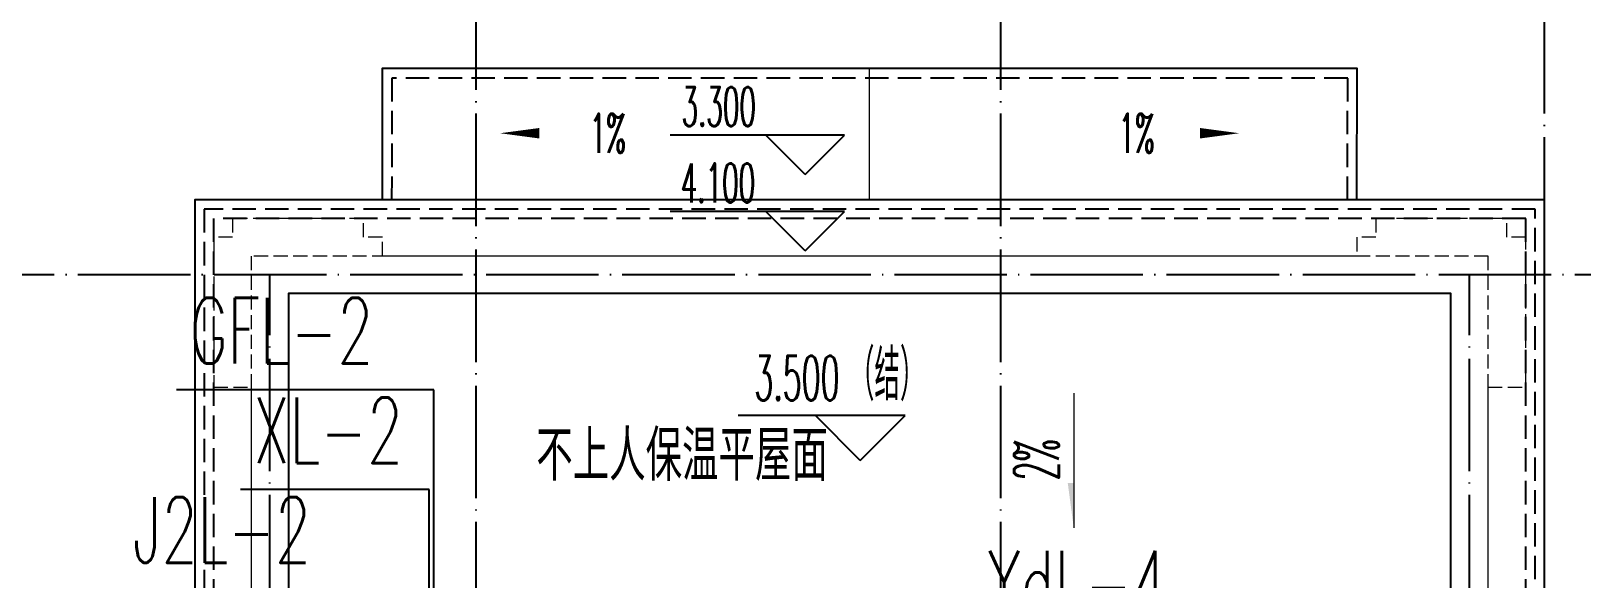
# Model space of a CAD drawing. Extents: x 27938 to 1507990, y 110129 to 923079.
# Drawn here: x 861642 to 869917, y 609325 to 612250 of the extents above; entities that cross this region are included whole.
import ezdxf

# ---------------------------------------------------------------- set-up
doc = ezdxf.new("R2010")
doc.units = 0
doc.header["$LTSCALE"] = 1000
doc.header["$MEASUREMENT"] = 0
for name, pattern in [('#P_--_20B1_001_t3$0$DASH', [0.35, 0.25, -0.1]), ('__DASH', [0.35, 0.25, -0.1]), ('DASH', [0.35, 0.25, -0.1]), ('DOTE', [2.42, 2, -0.2, 0.02, -0.2])]:
    doc.linetypes.add(name, pattern=pattern)
for name, color, linetype in [('DIM_ELEV', 3, 'Continuous'), ('DIM_不分区消火栓', 1, 'Continuous'), ('DIM_管井排水', 5, 'Continuous'), ('DIM_给水', 3, 'Continuous'), ('DIM_雨水', 4, 'Continuous'), ('DOTE', 1, 'Continuous'), ('PUB_TEXT', 4, 'Continuous'), ('ROOF', 4, 'Continuous'), ('STAIR', 2, 'Continuous')]:
    doc.layers.add(name, color=color, linetype=linetype)
doc.layers.add('平面-排水沟', color=86, linetype='Continuous', lineweight=15)
doc.layers.add('平面-看线', color=45, linetype='Continuous', lineweight=15)
doc.styles.add('_TCH_DIM', font='SIMPLEX.shx', dxfattribs={"width": 0.7, "bigfont": 'GBCBIG.shx'})
doc.styles.add('_TWT_SERIAL', font='SIMPLEX', dxfattribs={"width": 0.8, "height": 3.5, "bigfont": 'HZTXT'})
doc.styles.get("Standard").update_dxf_attribs({"font": 'gbenor.shx', "bigfont": 'gbcbig.shx'})

msp = doc.modelspace()

# ---------------------------------------------------------------- hatches: boundary and pattern name
at = {"layer": '平面-排水沟'}
msp.add_hatch(color=8, dxfattribs=at).paths.add_polyline_path([(867205.2, 609597.7), (867205.2, 609837.7), (867173.2, 609837.7)])

# ---------------------------------------------------------------- linework, layer by layer
at = {"layer": 'DIM_ELEV', "color": 8}
for p, q in [((865982.4, 611693.4), (865051.5, 611693.4)), ((865772.4, 611483.4), (865562.4, 611693.4)), ((865772.4, 611483.4), (865982.4, 611693.4)), ((865982.4, 611286.3), (865051.5, 611286.3)), ((865772.4, 611076.3), (865562.4, 611286.3)), ((865772.4, 611076.3), (865982.4, 611286.3)), ((866306.6, 610198.4), (865414.3, 610198.4)), ((866066.6, 609958.4), (865826.6, 610198.4)), ((866066.6, 609958.4), (866306.6, 610198.4))]:
    msp.add_line(p, q, dxfattribs=at)
at = {"layer": 'DIM_不分区消火栓'}
for p, q in [((863766.6, 609803.7), (862759.7, 609803.7)), ((863766.6, 607748.8), (863766.6, 609803.7))]:
    msp.add_line(p, q, dxfattribs=at)
at = {"layer": 'DIM_管井排水'}
for p, q in [((863791.6, 610335.5), (862419, 610335.5)), ((863791.6, 606573.8), (863791.6, 610335.5))]:
    msp.add_line(p, q, dxfattribs=at)
at = {"layer": 'DOTE', "color": 169, "linetype": 'DOTE', "ltscale": 0.3}
for p, q in [((864016.6, 603949.1), (864016.6, 612948.8)), ((866816.6, 603949.1), (866816.6, 612948.8)), ((869716.6, 604548.8), (869716.6, 612948.8)), ((879916.6, 610948.8), (825916.6, 610948.8)), ((862916.6, 608448.8), (862916.6, 610948.8)), ((869316.6, 608448.8), (869316.6, 610948.8))]:
    msp.add_line(p, q, dxfattribs=at)
at = {"layer": 'ROOF', "color": 8, "ltscale": 0.8}
for points in [[(867716.6, 608048.8), (869716.6, 608048.8), (869716.6, 611348.8), (862516.6, 611348.8), (862516.6, 607748.8), (863116.6, 607748.8)], [(867516.6, 608098.8), (867516.6, 608548.8), (869216.6, 608548.8), (869216.6, 610848.8), (863016.6, 610848.8), (863016.6, 608548.8), (863316.6, 608548.8), (863316.6, 608098.8)]]:
    msp.add_lwpolyline(points, dxfattribs=at)
at = {"layer": 'ROOF', "color": 8, "linetype": '__DASH', "ltscale": 0.5}
for points in [[(867716.6, 608098.8), (869666.6, 608098.8), (869666.6, 611298.8), (862566.6, 611298.8), (862566.6, 607798.8), (863116.6, 607798.8)], [(867716.6, 608148.8), (869616.6, 608148.8), (869616.6, 611248.8), (862616.6, 611248.8), (862616.6, 607848.8), (863116.6, 607848.8)]]:
    msp.add_lwpolyline(points, dxfattribs=at)
at = {"layer": 'STAIR', "color": 8}
msp.add_lwpolyline([(868716.3, 611348.8), (868716.6, 612048.8), (863516.5, 612048.8), (863516.3, 611348.8)], dxfattribs=at)
at = {"layer": 'STAIR', "color": 8, "linetype": '#P_--_20B1_001_t3$0$DASH', "ltscale": 0.5}
msp.add_lwpolyline([(868666.3, 611348.8), (868666.6, 611998.8), (863566.5, 611998.8), (863566.3, 611348.8)], dxfattribs=at)
at = {"layer": '平面-排水沟', "color": 8}
msp.add_line((866116.3, 611348.8), (866116.3, 612048.8), dxfattribs=at)
for points in [[(864552.3, 611704.2, 0, 0, 0), (864144.5, 611704.2, 0, 56, 0), (864354.5, 611704.2, 0, 0, 0)], [(867680.3, 611704.2, 0, 0, 0), (868088.1, 611704.2, 0, 56, 0), (867878.1, 611704.2, 0, 0, 0)]]:
    msp.add_lwpolyline(points, format="xyseb", dxfattribs=at)
msp.add_lwpolyline([(867205.2, 610317.8), (867205.2, 609597.7)], dxfattribs=at)
at = {"layer": '平面-看线', "color": 8, "linetype": 'DASH', "ltscale": 0.3}
for points in [[(869416.6, 608948.8), (869416.6, 610348.8), (869616.3, 610348.8), (869616.3, 611148.8), (869516.3, 611148.8), (869516.3, 611248.8), (869226.3, 611248.8), (869226.3, 611248.8), (869106.3, 611248.8), (869106.3, 611248.8), (868816.3, 611248.8), (868816.3, 611148.8), (868716.3, 611148.8), (868716.3, 611048.8), (863516.8, 611048.8), (863516.8, 611148.8), (863416.8, 611148.8), (863416.8, 611248.8), (863126.8, 611248.8), (863126.8, 611248.8), (863006.8, 611248.8), (863006.8, 611248.8), (862716.8, 611248.8), (862716.8, 611148.8), (862616.8, 611148.8), (862616.8, 610348.8), (862816.6, 610348.8), (862816.6, 608548.8)], [(867716.6, 608098.8), (867716.6, 608348.8), (869416.6, 608348.8), (869416.6, 611048.8), (862816.6, 611048.8), (862816.6, 608348.8), (863116.6, 608348.8), (863116.6, 608098.8)]]:
    msp.add_lwpolyline(points, dxfattribs=at)

# ---------------------------------------------------------------- texts
at = {"layer": 'DIM_ELEV', "color": 7, "style": '_TCH_DIM', "width": 0.494118}
for s, p in [('3.300', (865112.8, 611742.4)), ('4.100', (865108.9, 611335.3))]:
    msp.add_text(s, height=208.25, dxfattribs=at).set_placement(p)
at = {"layer": 'DIM_ELEV', "color": 8, "style": '_TCH_DIM'}
for s, height, width, p in [('（结）', 270.07, 0.7, (866005.7, 610278.5)), ('3.500', 238, 0.494118, (865501.7, 610278.5))]:
    msp.add_text(s, height=height, dxfattribs=dict(at, width=width)).set_placement(p)
at = {"layer": 'DIM_不分区消火栓', "color": 7, "style": '_TWT_SERIAL', "width": 0.64}
msp.add_text('XL-2', height=350, dxfattribs=at).set_placement((862829.7, 609943.7))
at = {"layer": 'DIM_管井排水', "color": 7, "style": '_TWT_SERIAL', "width": 0.64}
msp.add_text('GFL-2', height=350, dxfattribs=at).set_placement((862489, 610475.5))
at = {"layer": 'DIM_给水', "color": 7, "style": '_TWT_SERIAL', "width": 0.64}
msp.add_text('J2L-2', height=350, dxfattribs=at).set_placement((862185.1, 609412.2))
at = {"layer": 'DIM_雨水', "color": 7, "style": '_TWT_SERIAL', "width": 0.64}
msp.add_text('YdL-4', height=350, dxfattribs=at).set_placement((866747.3, 609125.9))
at = {"layer": 'PUB_TEXT', "color": 8}
msp.add_text('不上人保温平屋面', height=270.07, dxfattribs=at).set_placement((864337.8, 609849.1))
at = {"layer": '平面-排水沟', "color": 7, "style": '_TCH_DIM', "width": 0.494118}
for p in [(864622.4, 611600.1), (867443.6, 611600.1)]:
    msp.add_text('1%', height=208.25, dxfattribs=at).set_placement(p)
msp.add_text('2%', height=238, rotation=89.9994, dxfattribs=at).set_placement((867125.1, 609851.4))

doc.saveas('drawing.dxf')
